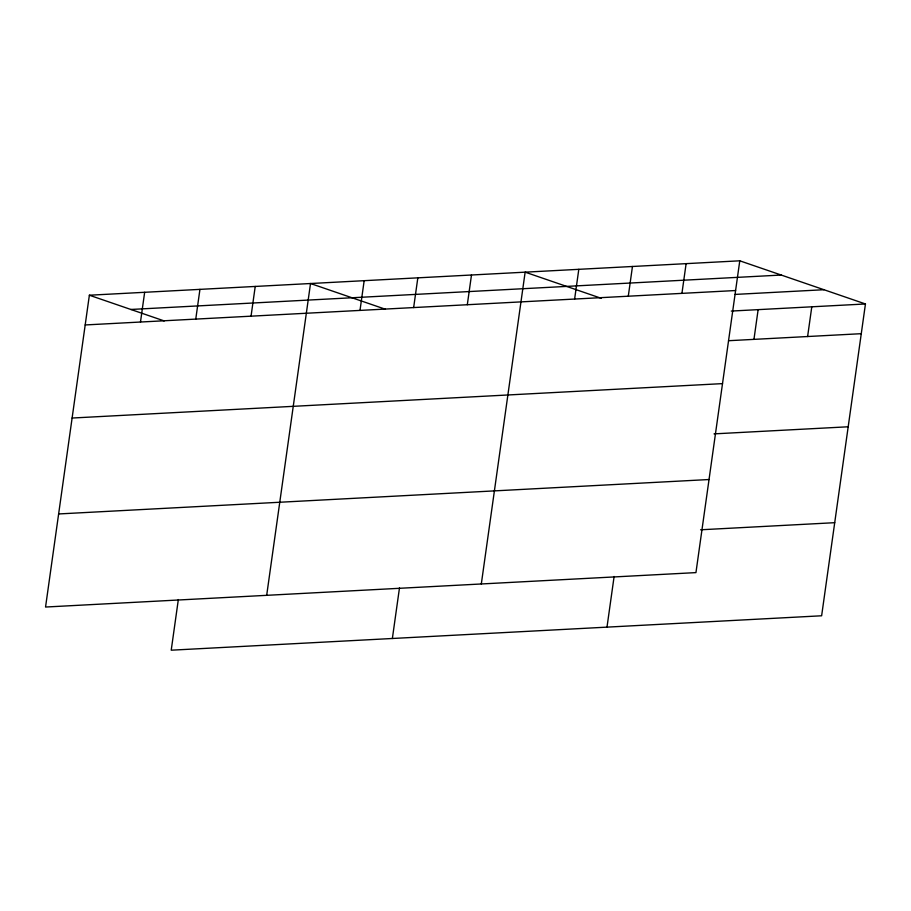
<?xml version="1.0" encoding="UTF-8"?>
<svg xmlns="http://www.w3.org/2000/svg" width="911" height="911" viewBox="0 0 911 911"><rect width="100%" height="100%" fill="white"/><g stroke="black" fill="none" stroke-linecap="round" stroke-linejoin="round"><path stroke-width="1.37" d="M739.778 260.808L89.369 295.221L45.55 607.033L695.947 572.609L739.778 260.808L865.45 303.967L821.631 615.779L171.222 650.192L178.34 599.552M140.476 322.027L144.655 292.294M195.763 319.101L199.942 289.368M251.049 316.174L255.228 286.441M266.684 595.327L310.514 283.515L385.364 309.228M359.993 310.412L364.172 280.679M413.651 307.565L417.83 277.844M392.368 638.497L399.485 587.846M467.309 304.73L471.488 274.997M481.315 583.974L525.146 272.161L601.328 298.33M574.625 299.047L578.804 269.326M628.283 296.212L632.462 266.479M606.999 627.132L614.116 576.481M681.94 293.365L686.12 263.643M753.955 339.37L758.134 309.649M807.613 336.535L811.792 306.802M130.842 309.467L781.251 275.042M85.19 324.954L735.598 290.529M735.018 294.424L823.977 289.721M731.305 311.061L865.45 303.967M728.538 340.714L861.271 333.688M72.117 418.035L722.514 383.622M714.042 433.875L848.187 426.781M58.634 513.952L709.031 479.528M700.57 529.792L834.715 522.686M89.369 295.221L164.231 320.934"/></g></svg>
